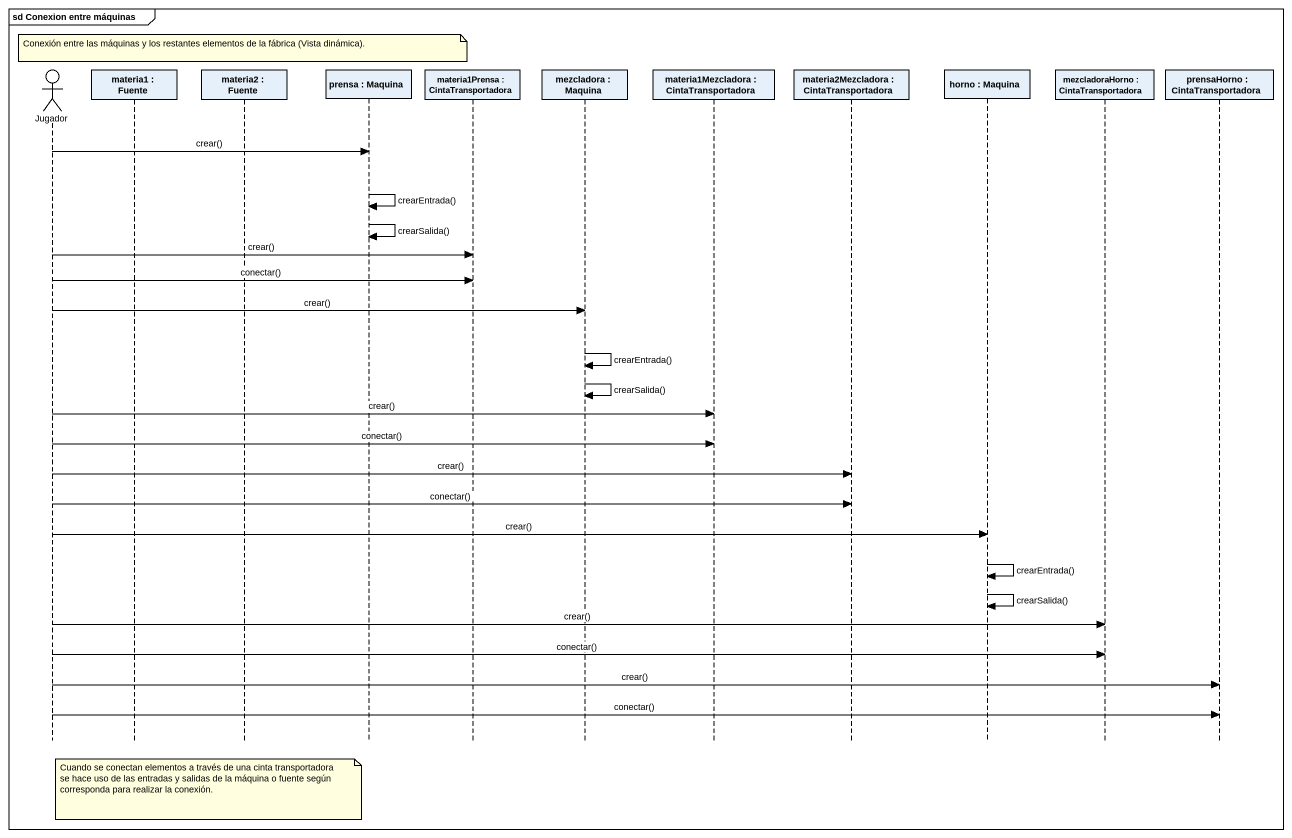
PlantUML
@startuml
mainframe sd Conexion entre máquinas
hide footbox
actor Jugador
participant "materia1 : Fuente" as materia1
participant "materia2 : Fuente" as materia2
participant "prensa : Maquina" as prensa
participant "materia1Prensa : CintaTransportadora" as materia1Prensa
participant "mezcladora : Maquina" as mezcladora
participant "materia1Mezcladora : CintaTransportadora" as materia1Mezcladora
participant "materia2Mezcladora : CintaTransportadora" as materia2Mezcladora
participant "horno : Maquina" as horno
participant "mezcladoraHorno : CintaTransportadora" as mezcladoraHorno
participant "prensaHorno : CintaTransportadora" as prensaHorno

note over materia2 : Conexión entre las máquinas y los restantes elementos de la fábrica (Vista dinámica).
Jugador -> prensa : crear()
prensa -> prensa : crearEntrada()
prensa -> prensa : crearSalida()
Jugador -> materia1Prensa : crear()
Jugador -> materia1Prensa : conectar()
Jugador -> mezcladora : crear()
mezcladora -> mezcladora : crearEntrada()
mezcladora -> mezcladora : crearSalida()
Jugador -> materia1Mezcladora : crear()
Jugador -> materia1Mezcladora : conectar()
Jugador -> materia2Mezcladora : crear()
Jugador -> materia2Mezcladora : conectar()
Jugador -> horno : crear()
horno -> horno : crearEntrada()
horno -> horno : crearSalida()
Jugador -> mezcladoraHorno : crear()
Jugador -> mezcladoraHorno : conectar()
Jugador -> prensaHorno : crear()
Jugador -> prensaHorno : conectar()
note over materia2 : Cuando se conectan elementos a través de una cinta transportadora se hace uso de las entradas y salidas de la máquina o fuente según corresponda para realizar la conexión.
@enduml
